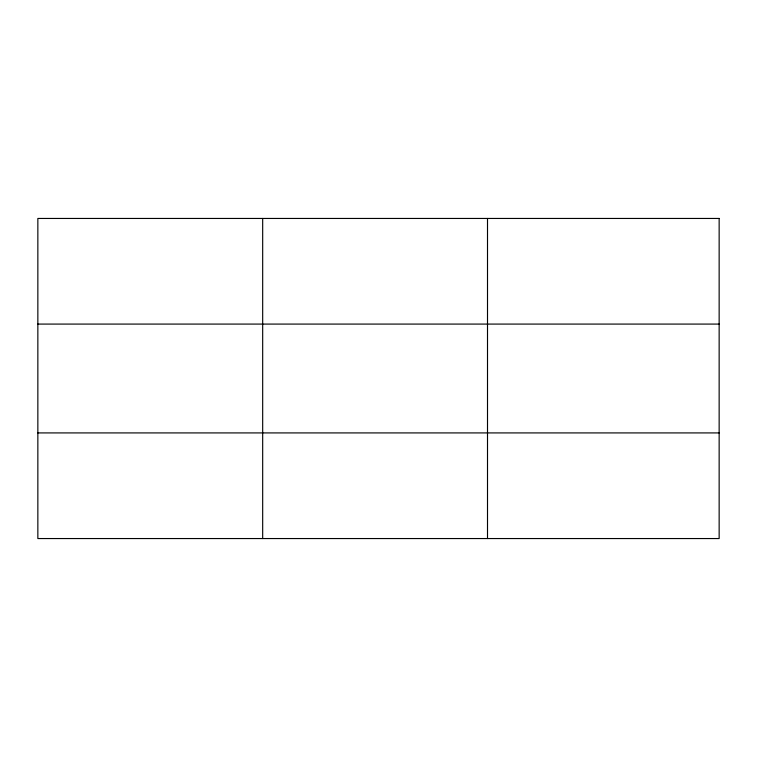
<?xml version="1.0" encoding="UTF-8"?>
<svg xmlns="http://www.w3.org/2000/svg" width="757" height="757" viewBox="0 0 757 757"><rect width="100%" height="100%" fill="white"/><g stroke="black" fill="none" stroke-linecap="round" stroke-linejoin="round"><path stroke-width="1.14" d="M262.679 218.451L262.679 538.549M487.508 218.451L487.508 538.549M37.85 324.081L719.15 324.081M37.85 432.919L719.15 432.919M719.15 218.451L719.15 538.549L37.85 538.549L37.85 218.451L719.15 218.451"/></g></svg>
